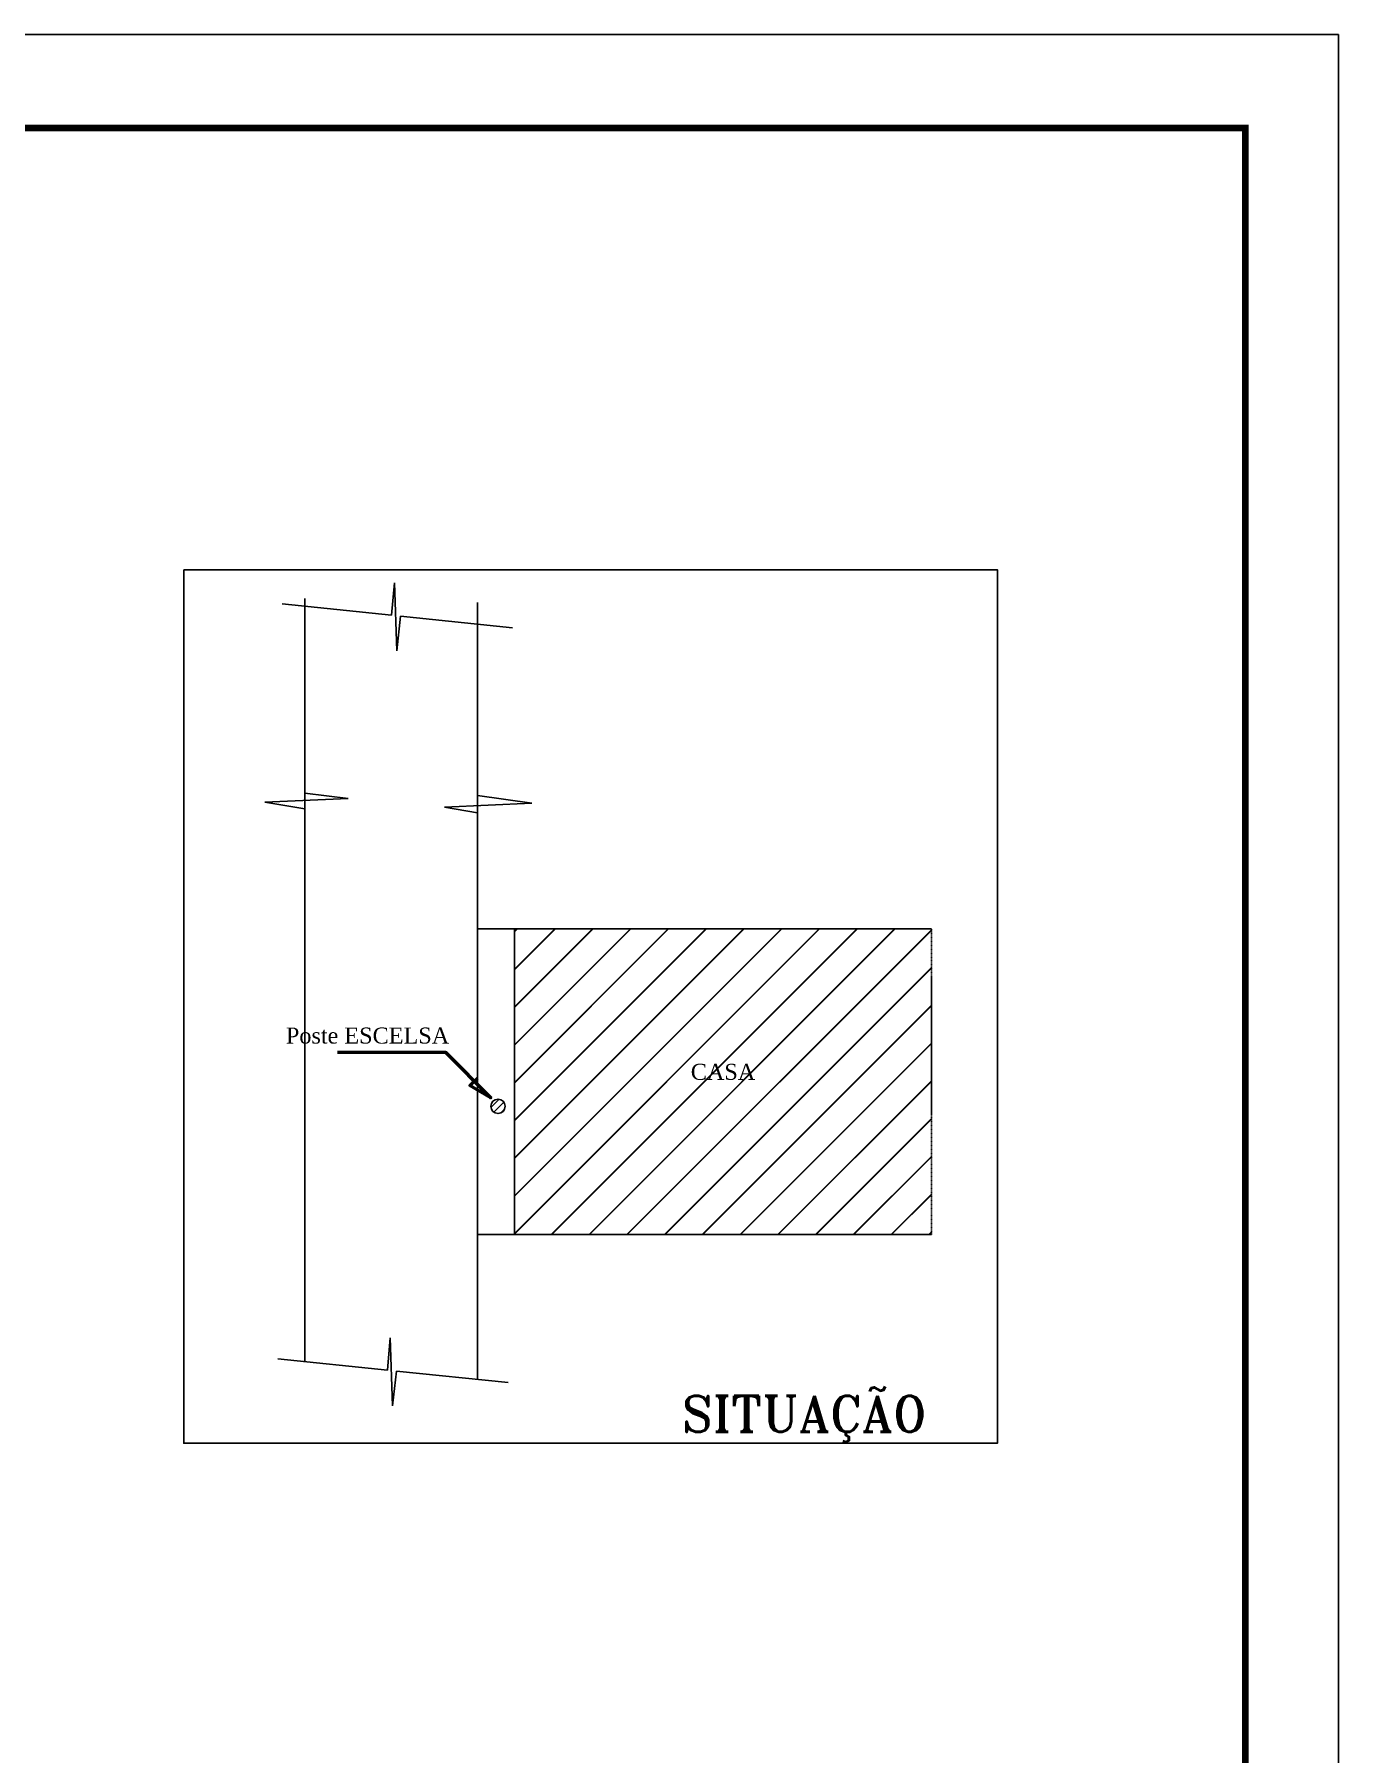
# Model space of a CAD drawing. Header units: millimetres. Extents: x 1127 to 14330, y -137 to 7568.
# Drawn here: x 13353 to 14330, y 6280 to 7568 of the extents above; entities that cross this region are included whole.
import ezdxf

# ---------------------------------------------------------------- set-up
doc = ezdxf.new("R2010")
doc.units = ezdxf.units.MM
doc.header["$LTSCALE"] = 0.01
doc.linetypes.add('HIDDEN2', pattern=[4.7625, 3.175, -1.5875])
doc.layers.add('0.13', color=6, linetype='Continuous', lineweight=13)
doc.layers.add('Indicações', color=7, linetype='Continuous', lineweight=50)
for name, color, linetype in [('CONCRETO', 5, 'Continuous'), ('MADEIRAME', 30, 'Continuous'), ('PENA01', 2, 'Continuous'), ('PENA02', 2, 'Continuous'), ('PENA06', 6, 'Continuous')]:
    doc.layers.add(name, color=color, linetype=linetype)
doc.styles.add('ROMANT', font='romant')
doc.styles.get("Standard").update_dxf_attribs({"font": 'arial.ttf'})

msp = doc.modelspace()

# ---------------------------------------------------------------- hatches: boundary and pattern name
h = msp.add_hatch()
h.set_pattern_fill('ANSI31', color=256, scale=32.291627, style=0)
h.set_pattern_definition([(45, (11606.299, 6051.3145), (-2.8542035, 2.8542035), [])])
h.paths.add_polyline_path([(13705.352, 6764.928, 1), (13694.588, 6764.928, 1)])
at = {"layer": '0.13'}
h = msp.add_hatch(dxfattribs=at)
h.set_pattern_fill('JIS_LC_20', color=256, style=0)
h.paths.add_polyline_path([(14024.778, 6897.77), (13712.437, 6897.77), (13712.437, 6668.822), (14024.778, 6668.822)])

# ---------------------------------------------------------------- linework, layer by layer
for p, q in [((10129.813, 7567.821), (14329.813, 7567.821)), ((14329.813, 7567.821), (14329.813, 4617.821))]:
    msp.add_line(p, q)
at = {"linetype": 'HIDDEN2'}
for p, q in [((13712.266, 6897.77), (14024.778, 6897.77)), ((14024.778, 6668.822), (14024.778, 6897.77)), ((14024.778, 6668.822), (13712.437, 6668.822))]:
    msp.add_line(p, q, dxfattribs=at)
at = {"const_width": 5}
msp.add_lwpolyline([(10379.813, 4687.821), (10379.813, 7497.821), (14259.813, 7497.821), (14259.813, 4687.821)], close=True, dxfattribs=at)
msp.add_circle((13699.97, 6764.928), 5.382)
at = {"layer": 'CONCRETO', "color": 244, "linetype": 'Continuous', "ltscale": 0.2}
for p, q in [((13712.437, 6897.77), (13712.437, 6668.822)), ((13982.718, 6897.77), (13739.885, 6897.77)), ((14024.778, 6758.593), (14024.778, 6861.925)), ((13712.437, 6668.822), (14011.78, 6668.822))]:
    msp.add_line(p, q, dxfattribs=at)
at = {"layer": 'Indicações'}
msp.add_lwpolyline([(13579.82, 6805.479), (13660.549, 6805.479), (13694.704, 6771.324), (13678.9, 6780.449), (13684.583, 6786.132)], dxfattribs=at)
at = {"layer": 'MADEIRAME', "color": 30, "linetype": 'Continuous'}
msp.add_lwpolyline([(13464.474, 7166.778), (14074.153, 7166.778), (14074.153, 6512.609), (13464.474, 6512.609)], close=True, dxfattribs=at)
at = {"layer": 'PENA01'}
for p, q in [((13622.362, 7157.027), (13620.235, 7132.783)), ((13624.103, 7106.045), (13622.362, 7157.027)), ((13620.235, 7132.783), (13538.149, 7141.306)), ((13626.971, 7132.083), (13624.103, 7106.045)), ((13710.736, 7123.386), (13626.971, 7132.083)), ((13619.195, 6591.613), (13617.068, 6567.368)), ((13620.935, 6540.631), (13619.195, 6591.613)), ((13617.068, 6567.368), (13534.982, 6575.891)), ((13623.804, 6566.669), (13620.935, 6540.631)), ((13707.568, 6557.971), (13623.804, 6566.669))]:
    msp.add_line(p, q, dxfattribs=at)
at = {"layer": 'PENA02'}
for p, q in [((13555.346, 6573.777), (13555.346, 7145.228)), ((13684.512, 6560.365), (13684.512, 7142.248)), ((13587.768, 6995.569), (13525.286, 6992.633)), ((13525.286, 6992.633), (13555.346, 6987.829)), ((13555.346, 6999.534), (13587.768, 6995.569)), ((13684.512, 6997.707), (13725.228, 6991.898)), ((13725.228, 6991.898), (13659.806, 6988.962)), ((13659.806, 6988.962), (13684.512, 6984.849)), ((13684.256, 6897.77), (14024.778, 6897.77)), ((14024.778, 6668.822), (13684.512, 6668.822))]:
    msp.add_line(p, q, dxfattribs=at)

# ---------------------------------------------------------------- texts
at = {"layer": 'Indicações', "char_height": 12, "width": 239.10859, "attachment_point": 1}
for s, insert in [('{\\fTimes New Roman|b0|i0|c0|p18;Poste ESCELSA}', (13541.051, 6823.929)), ('{\\fTimes New Roman|b0|i0|c0|p18;CASA}', (13844.391, 6796.758))]:
    msp.add_mtext(s, dxfattribs=dict(at, insert=insert))
at = {"layer": 'PENA06', "color": 6, "style": 'ROMANT'}
msp.add_text('SITUAÇÃO', height=26.9097, dxfattribs=at).set_placement((13837.797, 6521.108))

doc.saveas('drawing.dxf')
